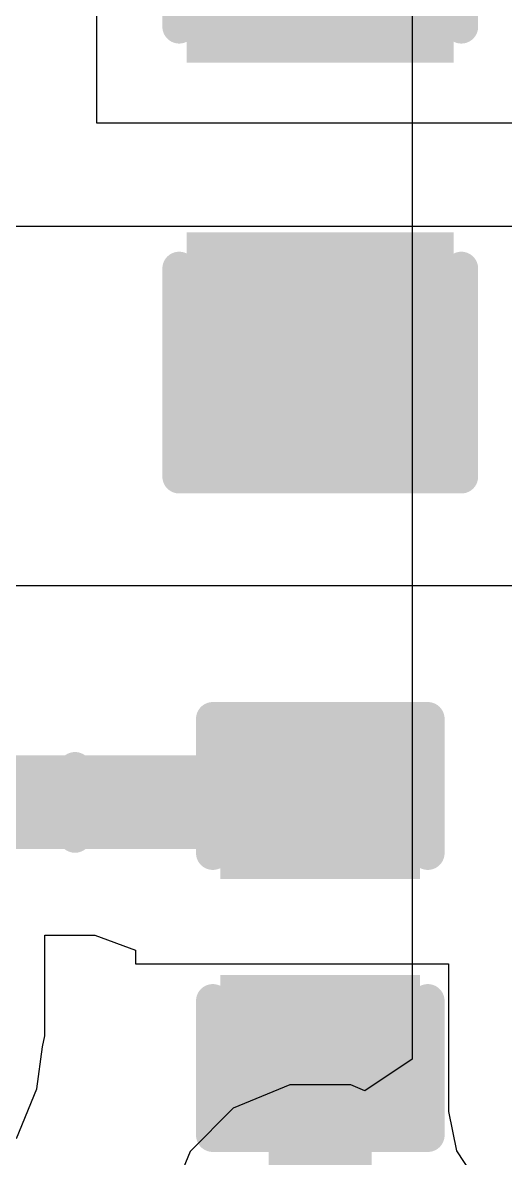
# Model space of a CAD drawing. Header units: inches. Extents: x -18 to 5357, y -8 to 5291.
# Drawn here: x 8.206 to 10.03, y 9.524 to 13.819 of the extents above; entities that cross this region are included whole.
import ezdxf

# ---------------------------------------------------------------- set-up
doc = ezdxf.new("R2010")
doc.units = ezdxf.units.IN
for name, color, linetype in [('Power', 76, 'Continuous'), ('Top Layer', 1, 'Continuous'), ('Top Overlay', 2, 'Continuous'), ('Top Paste', 8, 'Continuous'), ('Top Solder', 216, 'Continuous')]:
    doc.layers.add(name, color=color, linetype=linetype)

# ---------------------------------------------------------------- blocks, each defined once
blk = doc.blocks.new('14_VSON__4_3__21')
at = {"layer": 'Top Overlay'}
for points in [[(-1.8796, 1.4986, 0.127, 0.127, 0), (-2.0066, 1.6256, 0.127, 0.127, 0)], [(-2.0066, 1.6256, 0.127, 0.127, 0), (-2.0066, 1.3716, 0.127, 0.127, 0)], [(-1.8796, 1.4986, 0.127, 0.127, 0), (-2.0066, 1.3716, 0.127, 0.127, 0)]]:
    blk.add_lwpolyline(points, format="xyseb", dxfattribs=at)
for points in [[(-2.0383, 1.6256, 0.0635, 0.0635, 1), (-1.9748, 1.6256, 0.0635, 0.0635, 1)], [(-2.0383, 1.6256, 0.0635, 0.0635, 1), (-1.9748, 1.6256, 0.0635, 0.0635, 1)], [(-1.9114, 1.4986, 0.0635, 0.0635, 1), (-1.8478, 1.4986, 0.0635, 0.0635, 1)], [(-1.9114, 1.4986, 0.0635, 0.0635, 1), (-1.8478, 1.4986, 0.0635, 0.0635, 1)], [(-2.0383, 1.3716, 0.0635, 0.0635, 1), (-1.9748, 1.3716, 0.0635, 0.0635, 1)], [(-2.0383, 1.3716, 0.0635, 0.0635, 1), (-1.9748, 1.3716, 0.0635, 0.0635, 1)]]:
    blk.add_lwpolyline(points, format="xyseb", close=True, dxfattribs=at)
blk = doc.blocks.new('C___0402_131')
at = {"layer": 'Top Layer'}
for points in [[(-0.6985, -0.3175), (-0.6985, 0.3175), (-0.2413, 0.3175), (-0.2413, -0.3175)], [(0.2413, -0.3175), (0.2413, 0.3175), (0.6985, 0.3175), (0.6985, -0.3175)]]:
    blk.add_hatch(color=1, dxfattribs=at).paths.add_polyline_path(points)
at = {"layer": 'Top Paste'}
for points in [[(-0.6985, -0.3175), (-0.6985, 0.3175), (-0.2413, 0.3175), (-0.2413, -0.3175)], [(0.2413, -0.3175), (0.2413, 0.3175), (0.6985, 0.3175), (0.6985, -0.3175)]]:
    blk.add_hatch(color=8, dxfattribs=at).paths.add_polyline_path(points)
at = {"layer": 'Top Solder'}
for points in [[(-0.7585, -0.3775), (-0.7585, 0.3775), (-0.1813, 0.3775), (-0.1813, -0.3775)], [(0.1813, -0.3775), (0.1813, 0.3775), (0.7585, 0.3775), (0.7585, -0.3775)]]:
    blk.add_hatch(color=216, dxfattribs=at).paths.add_polyline_path(points)
at = {"layer": 'Top Overlay'}
for points in [[(-0.7874, 0.4064, 0.127, 0.127, 0), (-0.2794, 0.4064, 0.127, 0.127, 0)], [(-0.7874, 0.4064, 0.127, 0.127, 0), (-0.7874, -0.4064, 0.127, 0.127, 0)], [(0.2794, 0.4064, 0.127, 0.127, 0), (0.7874, 0.4064, 0.127, 0.127, 0)], [(0.7874, 0.4064, 0.127, 0.127, 0), (0.7874, -0.4064, 0.127, 0.127, 0)], [(-0.7874, -0.4064, 0.127, 0.127, 0), (-0.2794, -0.4064, 0.127, 0.127, 0)], [(0.7874, -0.4064, 0.127, 0.127, 0), (0.2794, -0.4064, 0.127, 0.127, 0)]]:
    blk.add_lwpolyline(points, format="xyseb", dxfattribs=at)
for points in [[(-0.8191, 0.4064, 0.0635, 0.0635, 1), (-0.7556, 0.4064, 0.0635, 0.0635, 1)], [(-0.8191, 0.4064, 0.0635, 0.0635, 1), (-0.7556, 0.4064, 0.0635, 0.0635, 1)], [(-0.3111, 0.4064, 0.0635, 0.0635, 1), (-0.2477, 0.4064, 0.0635, 0.0635, 1)], [(0.2477, 0.4064, 0.0635, 0.0635, 1), (0.3111, 0.4064, 0.0635, 0.0635, 1)], [(0.7556, 0.4064, 0.0635, 0.0635, 1), (0.8191, 0.4064, 0.0635, 0.0635, 1)], [(0.7556, 0.4064, 0.0635, 0.0635, 1), (0.8191, 0.4064, 0.0635, 0.0635, 1)], [(-0.8192, -0.4064, 0.0635, 0.0635, 1), (-0.7557, -0.4064, 0.0635, 0.0635, 1)], [(-0.8192, -0.4064, 0.0635, 0.0635, 1), (-0.7557, -0.4064, 0.0635, 0.0635, 1)], [(-0.3111, -0.4064, 0.0635, 0.0635, 1), (-0.2477, -0.4064, 0.0635, 0.0635, 1)], [(0.2477, -0.4064, 0.0635, 0.0635, 1), (0.3111, -0.4064, 0.0635, 0.0635, 1)], [(0.7556, -0.4064, 0.0635, 0.0635, 1), (0.8191, -0.4064, 0.0635, 0.0635, 1)], [(0.7556, -0.4064, 0.0635, 0.0635, 1), (0.8191, -0.4064, 0.0635, 0.0635, 1)]]:
    blk.add_lwpolyline(points, format="xyseb", close=True, dxfattribs=at)
blk = doc.blocks.new('C___0603_135')
at = {"layer": 'Top Layer'}
for points in [[(-0.381, 0.4445), (-0.381, -0.4445), (-1.143, -0.4445), (-1.143, 0.4445)], [(1.143, 0.4445), (1.143, -0.4445), (0.381, -0.4445), (0.381, 0.4445)]]:
    blk.add_hatch(color=1, dxfattribs=at).paths.add_polyline_path(points)
at = {"layer": 'Top Paste'}
for points in [[(-0.381, 0.4445), (-0.381, -0.4445), (-1.143, -0.4445), (-1.143, 0.4445)], [(1.143, 0.4445), (1.143, -0.4445), (0.381, -0.4445), (0.381, 0.4445)]]:
    blk.add_hatch(color=8, dxfattribs=at).paths.add_polyline_path(points)
at = {"layer": 'Top Solder'}
for points in [[(-0.321, 0.5045), (-0.321, -0.5045), (-1.203, -0.5045), (-1.203, 0.5045)], [(1.203, 0.5045), (1.203, -0.5045), (0.321, -0.5045), (0.321, 0.5045)]]:
    blk.add_hatch(color=216, dxfattribs=at).paths.add_polyline_path(points)
at = {"layer": 'Top Overlay'}
for points in [[(-0.4572, 0.5334, 0.127, 0.127, 0), (-1.2446, 0.5334, 0.127, 0.127, 0)], [(-1.2446, -0.5334, 0.127, 0.127, 0), (-1.2446, 0.5334, 0.127, 0.127, 0)], [(1.2446, 0.5334, 0.127, 0.127, 0), (0.4572, 0.5334, 0.127, 0.127, 0)], [(1.2446, -0.5334, 0.127, 0.127, 0), (1.2446, 0.5334, 0.127, 0.127, 0)], [(-0.4572, -0.5334, 0.127, 0.127, 0), (-1.2446, -0.5334, 0.127, 0.127, 0)], [(1.2446, -0.5334, 0.127, 0.127, 0), (0.4572, -0.5334, 0.127, 0.127, 0)]]:
    blk.add_lwpolyline(points, format="xyseb", dxfattribs=at)
for points in [[(-1.2763, 0.5334, 0.0635, 0.0635, 1), (-1.2128, 0.5334, 0.0635, 0.0635, 1)], [(-1.2763, 0.5334, 0.0635, 0.0635, 1), (-1.2128, 0.5334, 0.0635, 0.0635, 1)], [(-0.4889, 0.5334, 0.0635, 0.0635, 1), (-0.4254, 0.5334, 0.0635, 0.0635, 1)], [(0.4255, 0.5334, 0.0635, 0.0635, 1), (0.489, 0.5334, 0.0635, 0.0635, 1)], [(1.2129, 0.5334, 0.0635, 0.0635, 1), (1.2764, 0.5334, 0.0635, 0.0635, 1)], [(1.2129, 0.5334, 0.0635, 0.0635, 1), (1.2764, 0.5334, 0.0635, 0.0635, 1)], [(-1.2764, -0.5334, 0.0635, 0.0635, 1), (-1.2128, -0.5334, 0.0635, 0.0635, 1)], [(-1.2764, -0.5334, 0.0635, 0.0635, 1), (-1.2128, -0.5334, 0.0635, 0.0635, 1)], [(-0.4889, -0.5334, 0.0635, 0.0635, 1), (-0.4254, -0.5334, 0.0635, 0.0635, 1)], [(0.4255, -0.5334, 0.0635, 0.0635, 1), (0.489, -0.5334, 0.0635, 0.0635, 1)], [(1.2129, -0.5334, 0.0635, 0.0635, 1), (1.2764, -0.5334, 0.0635, 0.0635, 1)], [(1.2129, -0.5334, 0.0635, 0.0635, 1), (1.2764, -0.5334, 0.0635, 0.0635, 1)]]:
    blk.add_lwpolyline(points, format="xyseb", close=True, dxfattribs=at)

msp = doc.modelspace()

# ---------------------------------------------------------------- hatches: boundary and pattern name
at = {"layer": 'Top Layer'}
msp.add_hatch(color=1, dxfattribs=at).paths.add_polyline_path([(7.4967, 10.6939), (9.3307, 10.6939), (9.3307, 11.0476), (7.4967, 11.0476)])

# ---------------------------------------------------------------- linework, layer by layer
at = {"layer": 'Power'}
for p, q in [((9.6774, 14.5147), (9.6774, 9.8979)), ((9.6774, 9.8979), (9.4996, 9.7791)), ((9.2151, 9.8012), (9.0015, 9.7127)), ((9.4462, 9.8012), (9.2151, 9.8012)), ((9.4996, 9.7791), (9.4462, 9.8012)), ((9.0015, 9.7127), (8.8381, 9.5493)), ((8.8381, 9.5493), (8.7497, 9.3358))]:
    msp.add_line(p, q, dxfattribs=at)
at = {"layer": 'Top Layer'}
for p, q in [((8.4852, 13.4384), (8.4852, 17.3521)), ((12.9422, 13.4384), (8.4852, 13.4384)), ((7.4967, 13.0499), (12.9422, 13.0499)), ((10.2044, 11.6894), (7.4967, 11.6894)), ((8.2888, 9.987), (8.2888, 10.3673)), ((8.2888, 10.3673), (8.4777, 10.3673)), ((8.4777, 10.3673), (8.4777, 10.3673)), ((8.4777, 10.3673), (8.6322, 10.3109)), ((8.6322, 10.3109), (8.6322, 10.2587)), ((8.6322, 10.2587), (9.8159, 10.2587)), ((9.8159, 10.2587), (9.8159, 9.6999)), ((8.2805, 9.9452), (8.2888, 9.987)), ((8.2595, 9.7861), (8.2805, 9.9452)), ((8.1819, 9.5989), (8.2595, 9.7861)), ((9.8159, 9.6999), (9.8455, 9.5512)), ((9.8455, 9.5512), (9.9297, 9.4252))]:
    msp.add_line(p, q, dxfattribs=at)
msp.add_lwpolyline([(9.3307, 9.2202, 0.3894, 0.3894, 0), (9.3307, 9.9285, 0.3894, 0.3894, 0)], format="xyseb", dxfattribs=at)
msp.add_lwpolyline([(9.2333, 9.9285, 0.1947, 0.1947, 1), (9.428, 9.9285, 0.1947, 0.1947, 1)], format="xyseb", close=True, dxfattribs=at)

# ---------------------------------------------------------------- block references
for name, p, rotation in [('14_VSON__4_3__21', (6.3967, 12.3683), 180), ('C___0603_135', (9.3305, 13.3464), 270), ('C___0402_131', (9.3307, 10.3984), 90)]:
    msp.add_blockref(name, p, dxfattribs=dict(rotation=rotation))

doc.saveas('drawing.dxf')
